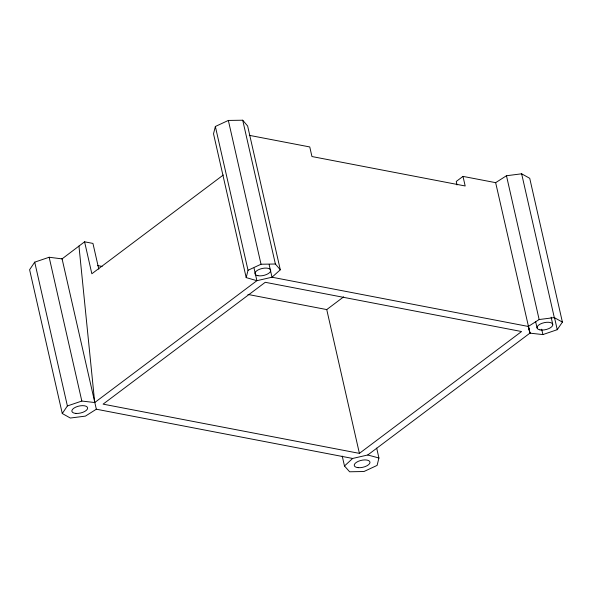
<?xml version="1.0" encoding="UTF-8"?>
<svg xmlns="http://www.w3.org/2000/svg" width="592" height="592" viewBox="0 0 592 592"><rect width="100%" height="100%" fill="white"/><g stroke="black" fill="none" stroke-linecap="round" stroke-linejoin="round"><path stroke-width="0.89" d="M376.682 448.114L378.924 458.001L377.104 465.408L363.954 471.521L349.62 471.78L344.485 465.985L342.235 456.099M269.145 264.639L272.009 277.219L280.305 269.797L247.641 126L242.713 120.22L228.349 120.435L215.355 126.481L213.52 133.807L246.191 277.604L256.891 280.689L272.009 277.219L528.323 326.458L539.142 319.539L554.304 317.601L562.4 322.107L557.25 329.685L542.901 334.584L529.921 333.141L367.765 454.982L352.647 458.452L96.341 409.213L85.418 416.117L70.322 418.033L62.271 413.512L29.6 269.708L34.721 262.152L49.158 257.254L62.138 258.889M246.191 277.604L248.026 270.278L215.355 126.481M62.271 413.512L67.392 405.949L81.829 401.05L94.735 402.53L256.891 280.689L254.035 268.109M344.485 465.985L352.647 458.452M62.116 258.845L84.589 241.81L92.944 243.416L98.797 269.153M223.288 175.003L91.849 273.763L84.589 241.81M562.4 322.107L529.729 178.31L521.641 173.804L506.471 175.743L495.652 182.662L462.996 176.394L456.24 181.47L457.031 184.956M247.937 294.439L326.74 309.579L343.686 296.844M359.403 453.376L521.567 331.535L265.253 282.295L103.097 404.136L359.403 453.376L326.74 309.579M248.026 270.278L261.02 264.232L275.384 264.017L280.305 269.797M367.765 454.982L378.924 458.001M249.269 135.331L309.771 146.949L311.947 156.54L465.179 185.977L462.996 176.394M97.591 265.556L102.12 266.43M495.652 182.662L529.995 333.155L528.286 325.955M528.323 326.458L529.921 333.141M96.341 409.213L62.049 258.704M554.6 318L557.25 329.685M521.641 173.804L554.304 317.601M551.115 317.171L552.75 324.364M541.68 329.196L542.901 334.584M506.471 175.743L539.142 319.539M535.649 321.671L537.077 327.961M242.713 120.22L275.384 264.017M228.349 120.435L261.02 264.232M49.158 257.254L81.829 401.05M34.721 262.152L67.392 405.949M78.951 246.035L94.69 402.308M76.005 413.423A8.044 3.559 -12.8 0 0 87.609 408.006A8.044 3.559 -12.8 0 0 75.576 407.207A8.044 3.559 -12.8 0 0 76.005 413.423M358.182 467.665A8.044 3.559 -12.8 0 0 370 462.382A8.044 3.559 -12.8 0 0 358.175 461.375A8.044 3.559 -12.8 0 0 358.182 467.665M257.89 275.702A8.044 3.559 -12.8 0 0 270.625 271.136A8.044 3.559 -12.8 0 0 260.014 269.094A8.044 3.559 -12.8 0 0 257.89 275.702M539.956 329.885A8.044 3.559 -12.8 0 0 552.699 325.319A8.044 3.559 -12.8 0 0 542.08 323.276A8.044 3.559 -12.8 0 0 539.956 329.885"/></g></svg>
